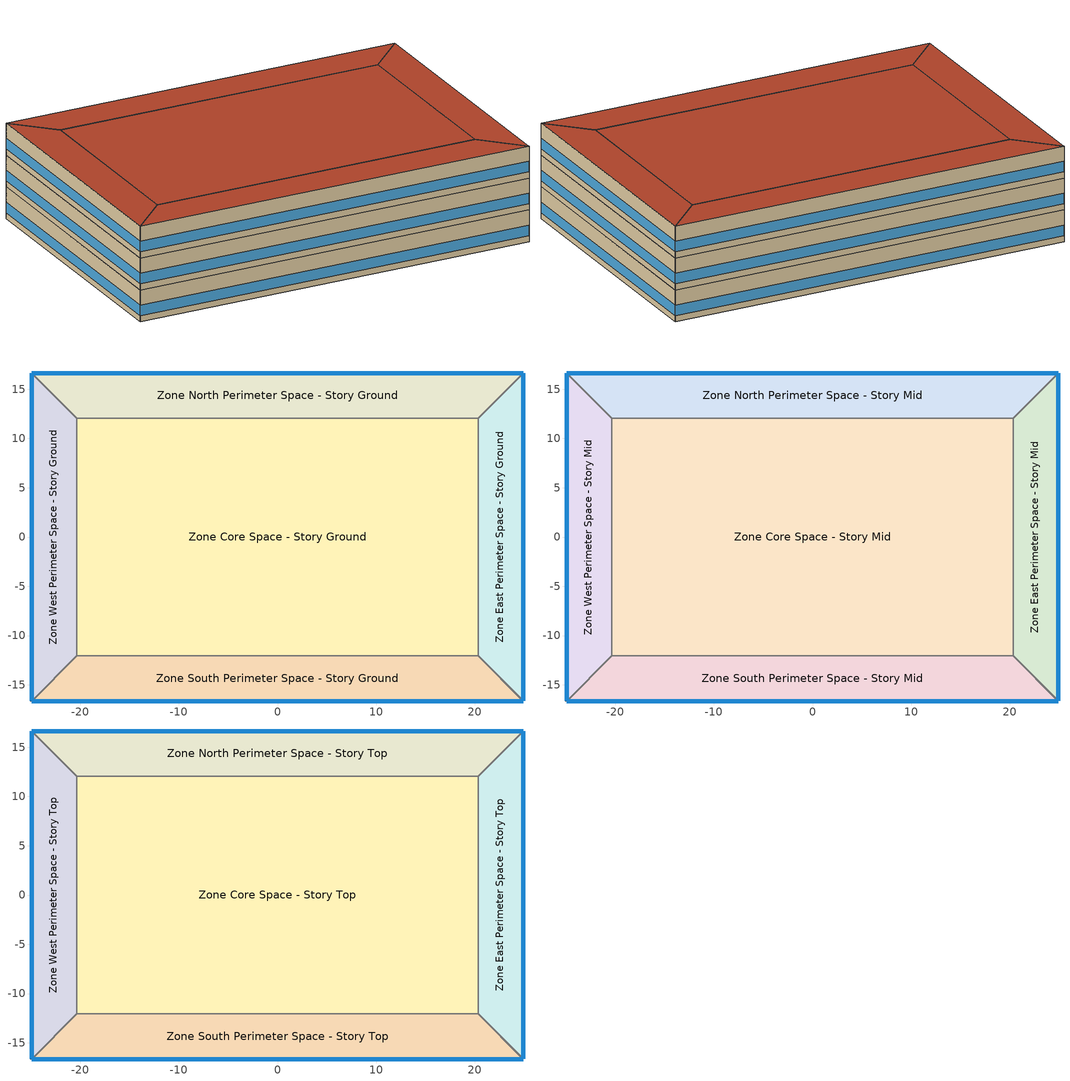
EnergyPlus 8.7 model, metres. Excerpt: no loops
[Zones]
Zone Core Space - Story Ground
 floor ground (Ground FloorGround_Floor_R11_T2013): -20.38,-12.06 -20.38,12.06 20.38,12.06 20.38,-12.06 z0
 wall to Zone West Perimeter Space - Story Ground (Typical Interior Wall): -20.38,12.06 -20.38,-12.06 z0:3.96
 wall to Zone North Perimeter Space - Story Ground (Typical Interior Wall): 20.38,12.06 -20.38,12.06 z0:3.96
 wall to Zone East Perimeter Space - Story Ground (Typical Interior Wall): 20.38,-12.06 20.38,12.06 z0:3.96
 wall to Zone South Perimeter Space - Story Ground (Typical Interior Wall): -20.38,-12.06 20.38,-12.06 z0:3.96
Zone East Perimeter Space - Story Ground
 floor ground (Ground FloorGround_Floor_R11_T2013): 24.95,16.63 24.95,-16.63 20.38,-12.06 20.38,12.06 z0
 wall outside (Metal framed wallsW1_R8.60): 24.95,-16.63 24.95,16.63 z0:3.96
 wall to Zone South Perimeter Space - Story Ground (Typical Interior Wall): 20.38,-12.06 24.95,-16.63 z0:3.96
 wall to Zone North Perimeter Space - Story Ground (Typical Interior Wall): 24.95,16.63 20.38,12.06 z0:3.96
 window (U1.23_SHGC0.82_SimpleGlazing_Window_01): 24.95,-16.61 24.95,16.61 z0.76:2.07
Zone North Perimeter Space - Story Ground
 floor ground (Ground FloorGround_Floor_R11_T2013): -24.95,16.63 24.95,16.63 20.38,12.06 -20.38,12.06 z0
 wall outside (Metal framed wallsW1_R8.60): 24.95,16.63 -24.95,16.63 z0:3.96
 wall to Zone West Perimeter Space - Story Ground (Typical Interior Wall): -24.95,16.63 -20.38,12.06 z0:3.96
 window (U1.23_SHGC0.82_SimpleGlazing_Window_01): 24.93,16.63 -24.93,16.63 z0.76:2.07
Zone South Perimeter Space - Story Ground
 floor ground (Ground FloorGround_Floor_R11_T2013): 24.95,-16.63 -24.95,-16.63 -20.38,-12.06 20.38,-12.06 z0
 wall outside (Metal framed wallsW1_R8.60): -24.95,-16.63 24.95,-16.63 z0:3.96
 wall to Zone West Perimeter Space - Story Ground (Typical Interior Wall): -20.38,-12.06 -24.95,-16.63 z0:3.96
 window (U1.23_SHGC0.82_SimpleGlazing_Window_01): -24.93,-16.63 24.93,-16.63 z0.76:2.07
Zone West Perimeter Space - Story Ground
 floor ground (Ground FloorGround_Floor_R11_T2013): -24.95,-16.63 -24.95,16.63 -20.38,12.06 -20.38,-12.06 z0
 wall outside (Metal framed wallsW1_R8.60): -24.95,16.63 -24.95,-16.63 z0:3.96
 window (U1.23_SHGC0.82_SimpleGlazing_Window_01): -24.95,16.61 -24.95,-16.61 z0.76:2.07
Zone Core Space - Story Mid
 floor to Zone Core Space - Story Ground (Typical Interior Floor): -20.38,-12.06 -20.38,12.06 20.38,12.06 20.38,-12.06 z3.96
 wall to Zone West Perimeter Space - Story Mid (Typical Interior Wall): -20.38,12.06 -20.38,-12.06 z3.96:7.92
 wall to Zone North Perimeter Space - Story Mid (Typical Interior Wall): 20.38,12.06 -20.38,12.06 z3.96:7.92
 wall to Zone East Perimeter Space - Story Mid (Typical Interior Wall): 20.38,-12.06 20.38,12.06 z3.96:7.92
 wall to Zone South Perimeter Space - Story Mid (Typical Interior Wall): -20.38,-12.06 20.38,-12.06 z3.96:7.92
Zone East Perimeter Space - Story Mid
 floor to Zone East Perimeter Space - Story Ground (Typical Interior Floor): 24.95,16.63 24.95,-16.63 20.38,-12.06 20.38,12.06 z3.96
 wall outside (Metal framed wallsW1_R8.60): 24.95,-16.63 24.95,16.63 z3.96:7.92
 wall to Zone South Perimeter Space - Story Mid (Typical Interior Wall): 20.38,-12.06 24.95,-16.63 z3.96:7.92
 wall to Zone North Perimeter Space - Story Mid (Typical Interior Wall): 24.95,16.63 20.38,12.06 z3.96:7.92
 window (U1.23_SHGC0.82_SimpleGlazing_Window_01): 24.95,-16.61 24.95,16.61 z4.72:6.03
Zone North Perimeter Space - Story Mid
 floor to Zone North Perimeter Space - Story Ground (Typical Interior Floor): -24.95,16.63 24.95,16.63 20.38,12.06 -20.38,12.06 z3.96
 wall outside (Metal framed wallsW1_R8.60): 24.95,16.63 -24.95,16.63 z3.96:7.92
 wall to Zone West Perimeter Space - Story Mid (Typical Interior Wall): -24.95,16.63 -20.38,12.06 z3.96:7.92
 window (U1.23_SHGC0.82_SimpleGlazing_Window_01): 24.93,16.63 -24.93,16.63 z4.72:6.03
Zone South Perimeter Space - Story Mid
 floor to Zone South Perimeter Space - Story Ground (Typical Interior Floor): 24.95,-16.63 -24.95,-16.63 -20.38,-12.06 20.38,-12.06 z3.96
 wall outside (Metal framed wallsW1_R8.60): -24.95,-16.63 24.95,-16.63 z3.96:7.92
 wall to Zone West Perimeter Space - Story Mid (Typical Interior Wall): -20.38,-12.06 -24.95,-16.63 z3.96:7.92
 window (U1.23_SHGC0.82_SimpleGlazing_Window_01): -24.93,-16.63 24.93,-16.63 z4.72:6.03
Zone West Perimeter Space - Story Mid
 floor to Zone West Perimeter Space - Story Ground (Typical Interior Floor): -24.95,-16.63 -24.95,16.63 -20.38,12.06 -20.38,-12.06 z3.96
 wall outside (Metal framed wallsW1_R8.60): -24.95,16.63 -24.95,-16.63 z3.96:7.92
 window (U1.23_SHGC0.82_SimpleGlazing_Window_01): -24.95,16.61 -24.95,-16.61 z4.72:6.03
Zone Core Space - Story Top
 floor to Zone Core Space - Story Mid (Typical Interior Floor): -20.38,-12.06 -20.38,12.06 20.38,12.06 20.38,-12.06 z7.92
 wall to Zone West Perimeter Space - Story Top (Typical Interior Wall): -20.38,12.06 -20.38,-12.06 z7.92:11.89
 wall to Zone North Perimeter Space - Story Top (Typical Interior Wall): 20.38,12.06 -20.38,12.06 z7.92:11.89
 wall to Zone East Perimeter Space - Story Top (Typical Interior Wall): 20.38,-12.06 20.38,12.06 z7.92:11.89
 wall to Zone South Perimeter Space - Story Top (Typical Interior Wall): -20.38,-12.06 20.38,-12.06 z7.92:11.89
 roof outside (Metal roofR1_R14.20): 20.38,-12.06 20.38,12.06 -20.38,12.06 -20.38,-12.06 z11.89
Zone East Perimeter Space - Story Top
 floor to Zone East Perimeter Space - Story Mid (Typical Interior Floor): 24.95,16.63 24.95,-16.63 20.38,-12.06 20.38,12.06 z7.92
 wall outside (Metal framed wallsW1_R8.60): 24.95,-16.63 24.95,16.63 z7.92:11.89
 wall to Zone South Perimeter Space - Story Top (Typical Interior Wall): 20.38,-12.06 24.95,-16.63 z7.92:11.89
 wall to Zone North Perimeter Space - Story Top (Typical Interior Wall): 24.95,16.63 20.38,12.06 z7.92:11.89
 window (U1.23_SHGC0.82_SimpleGlazing_Window_01): 24.95,-16.61 24.95,16.61 z8.69:10
 roof outside (Metal roofR1_R14.20): 20.38,12.06 20.38,-12.06 24.95,-16.63 24.95,16.63 z11.89
Zone North Perimeter Space - Story Top
 floor to Zone North Perimeter Space - Story Mid (Typical Interior Floor): -24.95,16.63 24.95,16.63 20.38,12.06 -20.38,12.06 z7.92
 wall outside (Metal framed wallsW1_R8.60): 24.95,16.63 -24.95,16.63 z7.92:11.89
 wall to Zone West Perimeter Space - Story Top (Typical Interior Wall): -24.95,16.63 -20.38,12.06 z7.92:11.89
 window (U1.23_SHGC0.82_SimpleGlazing_Window_01): 24.93,16.63 -24.93,16.63 z8.69:10
 roof outside (Metal roofR1_R14.20): -20.38,12.06 20.38,12.06 24.95,16.63 -24.95,16.63 z11.89
Zone South Perimeter Space - Story Top
 floor to Zone South Perimeter Space - Story Mid (Typical Interior Floor): 24.95,-16.63 -24.95,-16.63 -20.38,-12.06 20.38,-12.06 z7.92
 wall outside (Metal framed wallsW1_R8.60): -24.95,-16.63 24.95,-16.63 z7.92:11.89
 wall to Zone West Perimeter Space - Story Top (Typical Interior Wall): -20.38,-12.06 -24.95,-16.63 z7.92:11.89
 window (U1.23_SHGC0.82_SimpleGlazing_Window_01): -24.93,-16.63 24.93,-16.63 z8.69:10
 roof outside (Metal roofR1_R14.20): 20.38,-12.06 -20.38,-12.06 -24.95,-16.63 24.95,-16.63 z11.89
Zone West Perimeter Space - Story Top
 floor to Zone West Perimeter Space - Story Mid (Typical Interior Floor): -24.95,-16.63 -24.95,16.63 -20.38,12.06 -20.38,-12.06 z7.92
 wall outside (Metal framed wallsW1_R8.60): -24.95,16.63 -24.95,-16.63 z7.92:11.89
 window (U1.23_SHGC0.82_SimpleGlazing_Window_01): -24.95,16.61 -24.95,-16.61 z8.69:10
 roof outside (Metal roofR1_R14.20): -20.38,-12.06 -20.38,12.06 -24.95,16.63 -24.95,-16.63 z11.89
[Building]
CEC Pre-1978|MediumOffice
[Site:Location]
Climate Zone 3_CA_USA: Latitude {deg}=37.7; Longitude {deg}=-122.2; Time Zone {hr}=-8; Elevation {m}=2
[Site:WaterMainsTemperature]
Calculation Method=Correlation; Annual Average Outdoor Air Temperature {C}=14.1417; Maximum Difference In Monthly Average Outdoor Air Temperatures {deltaC}=7.8
[SizingPeriod:DesignDay] Day of Month=21; Dry-Bulb Temperature Range Modifier Type=DefaultMultipliers; Humidity Condition Type=Wetbulb; Barometric Pressure {Pa}=101301; Rain Indicator=No; Snow Indicator=No; Daylight Saving Time Indicator=No
Name | Month | Day Type | Maximum Dry-Bulb Temperature {C} | Daily Dry-Bulb Temperature Range {deltaC} | Wetbulb or DewPoint at Maximum Dry-Bulb {C} | Wind Speed {m/s} | Wind Direction {deg} | Solar Model Indicator | ASHRAE Clear Sky Optical Depth for Beam Irradiance (taub) | ASHRAE Clear Sky Optical Depth for Diffuse Irradiance (taud) | Sky Clearness
Climate Zone 3 Ann Clg .4% Condns DB=>MWB | 8 | SummerDesignDay | 27.7 | 7.4 | 18.3 | 4.9 | 290 | ASHRAETau | 0.367 | 2.428
Climate Zone 3 Ann Clg .4% Condns WB=>MDB | 8 | SummerDesignDay | 25.5 | 7.4 | 19.8 | 4.9 | 290 | ASHRAETau | 0.367 | 2.428
Climate Zone 3 Ann Htg 99.6% Condns DB | 1 | WinterDesignDay | 2.9 | 0 | 2.9 | 2.2 | 50 | ASHRAEClearSky |  |  | 0
[Material]
Name | Roughness | Thickness {m} | Conductivity {W/m-K} | Density {kg/m3} | Specific Heat {J/kg-K} | Thermal Absorptance | Solar Absorptance | Visible Absorptance
100mm Normalweight concrete floor | MediumRough | 0.1016 | 2.31045 | 2322 | 832.557 | 0.9 | 0 | 0
Air - Metal Wall Framing - 16 or 24 in. OC | Smooth | 0.1397 | 1.22017 | 1.28148 | 1004.832 | 0.9 | 0.7 | 0.7
Carpet - 3/4 in. CBES | Smooth | 0.01905 | 0.0500335 | 288.332 | 1381.644 | 0.9 | 0.7 | 0.8
G01 13mm gypsum board | Smooth | 0.0127 | 0.160031 | 800.001 | 1090.73 | 0.9 | 0.7 | 0.5
Ground_Floor_R11_T2013 | Smooth | 0.0442273 | 0.0230232 | 16.0185 | 1130.436 | 0.9 | 0.7 | 0.8
Gypsum Board - 1/2 in. CBES | Smooth | 0.0127 | 0.160107 | 640.739 | 1130.436 | 0.9 | 0.7 | 0.8
Metal Standing Seam - 1/16 in. CBES | MediumRough | 0.001524 | 0.580388 | 7820.53 | 502.416 | 0.85 | 0.37 | 0.85
Plywood - 5/8 in. CBES | Smooth | 0.016002 | 0.12008 | 480.554 | 1884.06 | 0.9 | 0.7 | 0.7
R1_R14.20 | Smooth | 0.0575653 | 0.0230232 | 16.0185 | 1130.436 | 0.9 | 0.7 | 0.8
Stucco - 7/8 in. CBES | MediumRough | 0.022352 | 0.700468 | 1855.1 | 837.36 | 0.9 | 0.7 | 0.8
W1_R8.60 | Smooth | 0.0348619 | 0.0230232 | 16.0185 | 1130.436 | 0.9 | 0.7 | 0.8
[Material:NoMass]
CP02 CARPET PAD: Roughness=Smooth; Thermal Resistance {m2-K/W}=0.21648; Thermal Absorptance=0.9; Solar Absorptance=0.7; Visible Absorptance=0.8
[WindowMaterial:SimpleGlazingSystem]
U1.23_SHGC0.82_SimpleGlazing_Window_01: U-Factor {W/m2-K}=6.98426; Solar Heat Gain Coefficient=0.82; Visible Transmittance=0.81
[Construction]
Ground FloorGround_Floor_R11_T2013: Ground_Floor_R11_T2013, Plywood - 5/8 in. CBES, Carpet - 3/4 in. CBES
Metal framed wallsW1_R8.60: Stucco - 7/8 in. CBES, W1_R8.60, Air - Metal Wall Framing - 16 or 24 in. OC, Gypsum Board - 1/2 in. CBES
Metal roofR1_R14.20: Metal Standing Seam - 1/16 in. CBES, R1_R14.20
Typical Interior Floor: 100mm Normalweight concrete floor, CP02 CARPET PAD
Typical Interior Wall: G01 13mm gypsum board, G01 13mm gypsum board
U1.23_SHGC0.82_SimpleGlazing_Window_01: U1.23_SHGC0.82_SimpleGlazing_Window_01
[Zone] Multiplier=1
Zone Core Space - Story Ground; Zone Core Space - Story Mid; Zone Core Space - Story Top; Zone East Perimeter Space - Story Ground; Zone East Perimeter Space - Story Mid; Zone East Perimeter Space - Story Top; Zone North Perimeter Space - Story Ground; Zone North Perimeter Space - Story Mid; Zone North Perimeter Space - Story Top; Zone South Perimeter Space - Story Ground; Zone South Perimeter Space - Story Mid; Zone South Perimeter Space - Story Top; Zone West Perimeter Space - Story Ground; Zone West Perimeter Space - Story Mid; Zone West Perimeter Space - Story Top
[AvailabilityManager:NightCycle] Applicability Schedule=Always On Discrete; Fan Schedule=Always On Discrete; Control Type=CycleOnAny; Thermostat Tolerance {deltaC}=1; Cycling Run Time {s}=3600
Availability Manager Night Cycle 1; Availability Manager Night Cycle 2; Availability Manager Night Cycle 3
[AvailabilityManager:Scheduled] Schedule=Always On Discrete
5 Zone PVAV OA Sys Availability Manager; 5 Zone PVAV 1 OA Sys Availability Manager; 5 Zone PVAV 2 OA Sys Availability Manager
[Schedule:Constant]
Always On Discrete: Hourly Value=1
